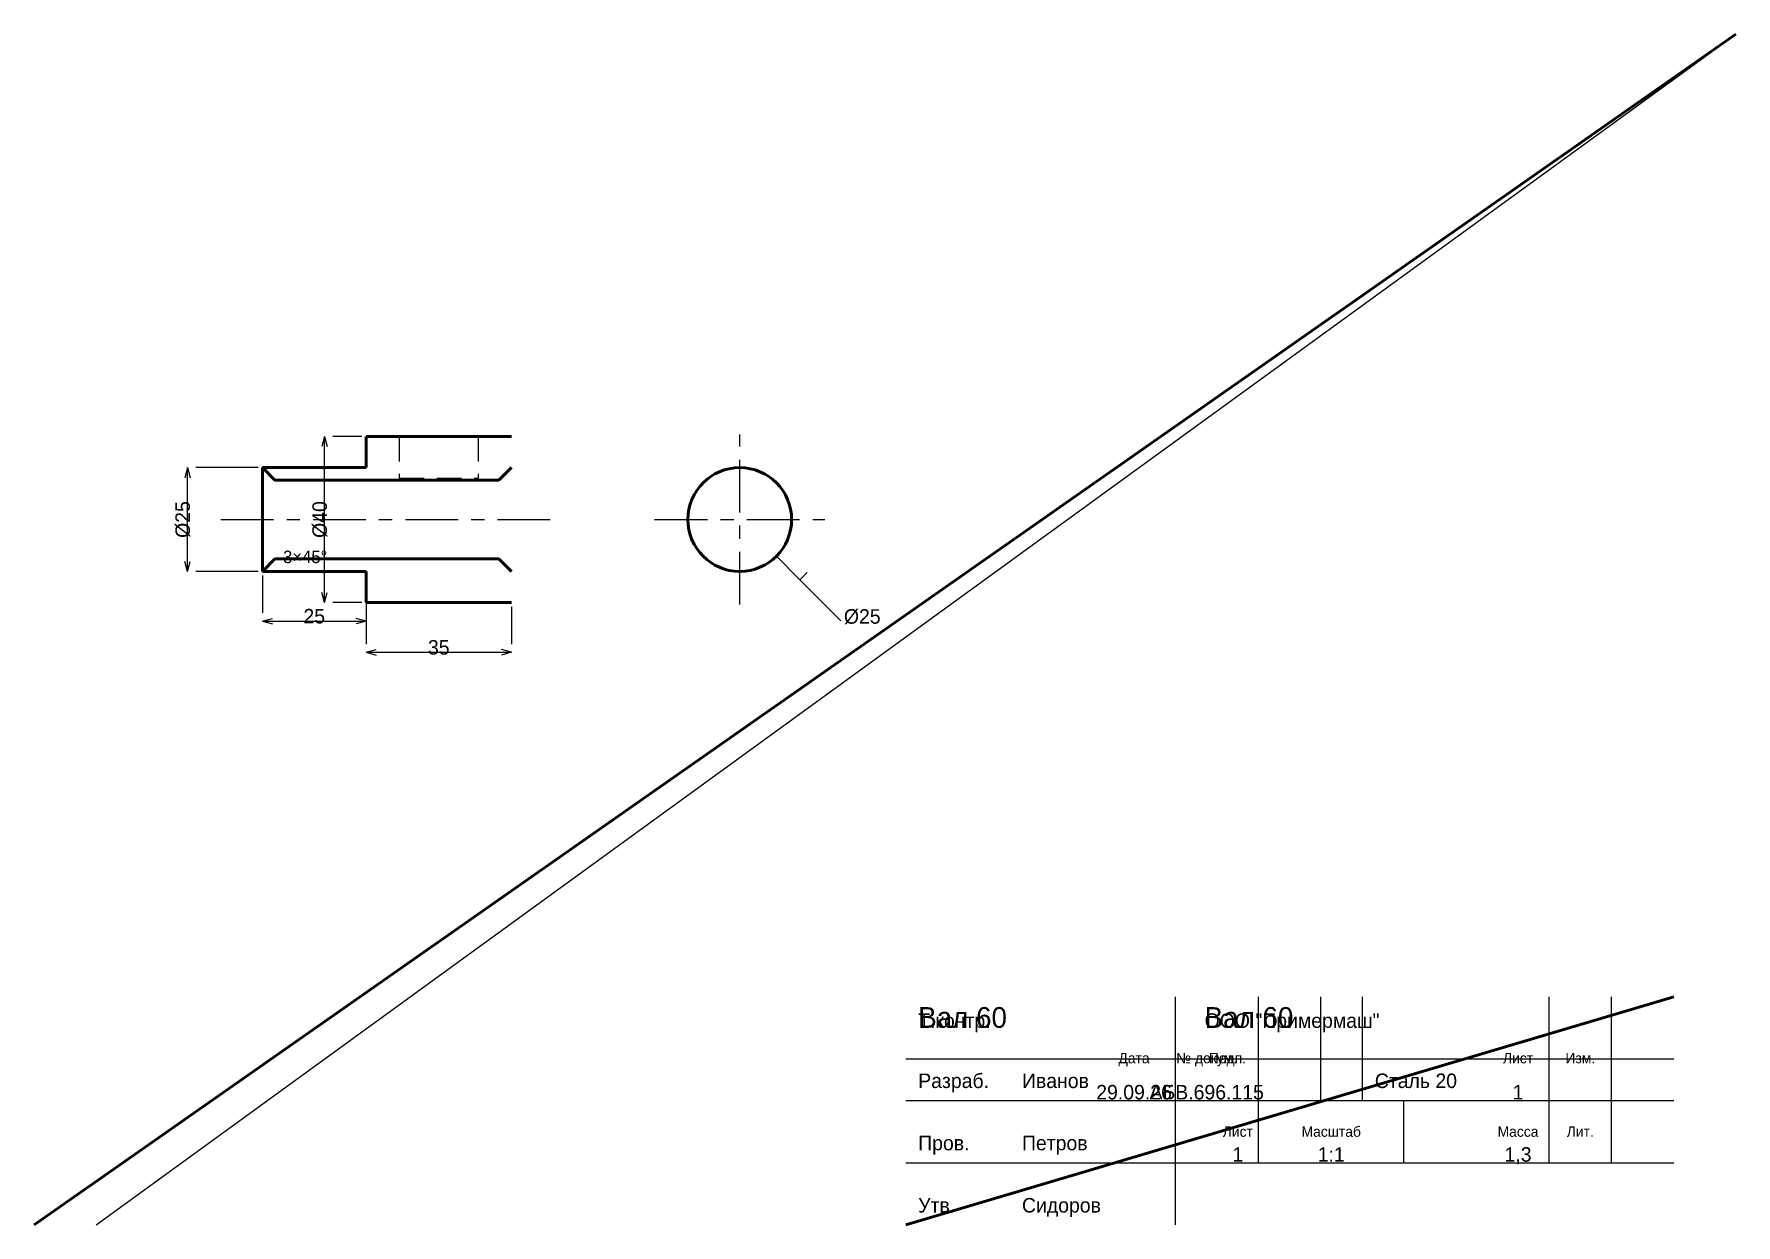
# Model space of a CAD drawing. Header units: millimetres. Extents: x 5 to 415, y 5 to 292.
import ezdxf
from ezdxf.enums import TextEntityAlignment as Align

# ---------------------------------------------------------------- set-up
doc = ezdxf.new("R2010")
doc.units = ezdxf.units.MM
doc.linetypes.add('CENTER', pattern=[22.225, 12.7, -3.175, 3.175, -3.175])
doc.linetypes.add('DASHED', pattern=[9, 6, -3])
for name, color, linetype, lineweight in [('AXIS', 7, 'CENTER', 25), ('DIMS', 7, 'CONTINUOUS', 25), ('MAIN', 7, 'CONTINUOUS', 50), ('TEXT', 7, 'CONTINUOUS', 25), ('THIN', 7, 'CONTINUOUS', 25)]:
    doc.layers.add(name, color=color, linetype=linetype, lineweight=lineweight)

msp = doc.modelspace()

# ---------------------------------------------------------------- linework, layer by layer
at = {"layer": 'AXIS', "linetype": 'CENTER', "lineweight": 25}
for p, q in [((175, 154.5), (175, 195.5)), ((50, 175), (130, 175)), ((154.5, 175), (195.5, 175))]:
    msp.add_line(p, q, dxfattribs=at)
at = {"layer": 'DIMS', "linetype": 'CONTINUOUS', "lineweight": 25}
for p, q in [((75, 195), (74.353, 192.585)), ((75, 155), (75, 195)), ((75, 195), (75.647, 192.585)), ((84, 195), (77, 195)), ((42, 187.5), (41.353, 185.085)), ((42, 162.5), (42, 187.5)), ((42, 187.5), (42.647, 185.085)), ((59, 187.5), (44, 187.5)), ((42, 162.5), (41.353, 164.915)), ((42, 162.5), (42.647, 164.915)), ((183.839, 166.161), (189.496, 160.504)), ((59, 162.5), (44, 162.5)), ((60, 161.5), (60, 152.5)), ((85, 161.5), (85, 152.5)), ((189.496, 160.504), (187.728, 162.272)), ((189.496, 160.504), (191.263, 162.272)), ((189.496, 160.504), (199.395, 150.605)), ((75, 155), (74.353, 157.415)), ((75, 155), (75.647, 157.415)), ((84, 155), (77, 155)), ((85, 154), (85, 145)), ((120, 154), (120, 145)), ((60, 150.5), (62.415, 151.147)), ((60, 150.5), (85, 150.5)), ((60, 150.5), (62.415, 149.853)), ((85, 150.5), (82.585, 151.147)), ((85, 150.5), (82.585, 149.853)), ((85, 143), (87.415, 143.647)), ((120, 143), (117.585, 143.647)), ((85, 143), (120, 143)), ((85, 143), (87.415, 142.353)), ((120, 143), (117.585, 142.353))]:
    msp.add_line(p, q, dxfattribs=at)
at = {"layer": 'MAIN', "linetype": 'CONTINUOUS', "lineweight": 50}
for p, q in [((5, 5), (415, 292)), ((85, 195), (120, 195)), ((85, 187.5), (85, 195)), ((60, 187.5), (85, 187.5)), ((60, 187.5), (63, 184.5)), ((60, 162.5), (60, 187.5)), ((63, 184.5), (117, 184.5)), ((117, 184.5), (120, 187.5)), ((60, 162.5), (63, 165.5)), ((63, 165.5), (117, 165.5)), ((117, 165.5), (120, 162.5)), ((60, 162.5), (85, 162.5)), ((85, 162.5), (85, 155)), ((85, 155), (120, 155)), ((215, 5), (400, 60))]:
    msp.add_line(p, q, dxfattribs=at)
msp.add_circle((175, 175), 12.5, dxfattribs=at)
at = {"layer": 'THIN', "linetype": 'CONTINUOUS', "lineweight": 25}
for p, q in [((20, 5), (415, 292)), ((280, 5), (280, 60)), ((300, 35), (300, 60)), ((315, 35), (315, 60)), ((325, 35), (325, 60)), ((370, 35), (370, 60)), ((385, 35), (385, 60)), ((215, 45), (400, 45)), ((215, 35), (400, 35)), ((300, 20), (300, 35)), ((335, 20), (335, 35)), ((370, 20), (370, 35)), ((385, 20), (385, 35)), ((215, 20), (400, 20))]:
    msp.add_line(p, q, dxfattribs=at)
at = {"layer": 'THIN', "linetype": 'DASHED', "lineweight": 25}
for p, q in [((93, 195), (112, 195)), ((93, 195), (93, 185)), ((112, 195), (112, 185)), ((93, 185), (112, 185))]:
    msp.add_line(p, q, dxfattribs=at)

# ---------------------------------------------------------------- texts
at = {"layer": 'DIMS', "linetype": 'CONTINUOUS', "lineweight": 25}
for s, p in [('%%c25', (40.8, 175)), ('%%c40', (73.8, 175))]:
    msp.add_text(s, height=3.5, rotation=90, dxfattribs=at).set_placement(p, align=Align.MIDDLE_CENTER)
for s, height, p in [('3×45%%d', 3, (65, 164.5)), ('%%c25', 3.5, (200.102, 149.898))]:
    msp.add_text(s, height=height, dxfattribs=at).set_placement(p)
for s, p in [('25', (72.5, 151.7)), ('35', (102.5, 144.2))]:
    msp.add_text(s, height=3.5, dxfattribs=at).set_placement(p, align=Align.MIDDLE_CENTER)
at = {"layer": 'TEXT', "linetype": 'CONTINUOUS', "lineweight": 25}
for s, height, p in [('Вал 60', 5, (218, 52.5)), ('Вал 60', 5, (287, 52.5)), ('Т.контр.', 3.5, (218, 52.5)), ('ООО "Примермаш"', 3.5, (287, 52.5)), ('Разраб.', 3.5, (218, 38)), ('Иванов', 3.5, (243, 38)), ('Сталь 20', 3.5, (328, 38)), ('Пров.', 3.5, (218, 23)), ('Петров', 3.5, (243, 23)), ('Утв.', 3.5, (218, 8)), ('Сидоров', 3.5, (243, 8))]:
    msp.add_text(s, height=height, dxfattribs=at).set_placement(p)
for s, height, p in [('Дата', 2.5, (270, 45.2)), ('№ докум.', 2.5, (287.5, 45.2)), ('Подп.', 2.5, (292.5, 45.2)), ('Лист', 2.5, (362.5, 45.2)), ('Изм.', 2.5, (377.5, 45.2)), ('29.09.26', 3.5, (270, 37)), ('АБВ.696.115', 3.5, (287.5, 37)), ('1', 3.5, (362.5, 37)), ('Лист', 2.5, (295, 27.5)), ('Масштаб', 2.5, (317.5, 27.5)), ('Масса', 2.5, (362.5, 27.5)), ('Лит.', 2.5, (377.5, 27.5)), ('1', 3.5, (295, 22)), ('1:1', 3.5, (317.5, 22)), ('1,3', 3.5, (362.5, 22))]:
    msp.add_text(s, height=height, dxfattribs=at).set_placement(p, align=Align.MIDDLE_CENTER)

doc.saveas('drawing.dxf')
